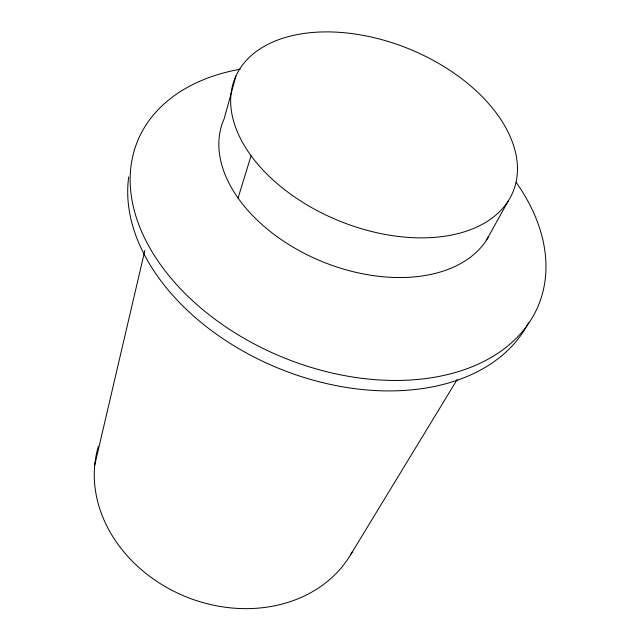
<?xml version="1.0" encoding="UTF-8"?>
<svg xmlns="http://www.w3.org/2000/svg" width="640" height="640" viewBox="0 0 640 640"><rect width="100%" height="100%" fill="white"/><g stroke="black" fill="none" stroke-linecap="round" stroke-linejoin="round"><path stroke-width="0.96" d="M94.744 465.048L144.872 250.368M235.944 75.976L224.208 118.664A144.904 93.224 22.2 0 0 315.064 258.528A144.904 93.224 22.2 0 0 488.16 237.36M238.064 198.056L251.08 155.728M486.616 239.888L508.144 201.144A150.184 92.824 22.2 0 0 351.048 33.472A150.184 92.824 22.2 0 0 262.984 170.032A150.184 92.824 22.2 0 0 508.144 201.144M350.872 554.304L457.224 379.488M528.552 322.672A214.352 145.112 22.2 0 1 289.928 372.696A214.352 145.112 22.2 0 1 128.728 176.888M352.328 551.736A138.032 115.744 22.2 0 1 184.768 596.272A138.032 115.744 22.2 0 1 98.352 446.416M516.224 182.448A216.6 145.144 22.2 0 1 442.144 375.784A216.6 145.144 22.2 0 1 156.328 258.552A216.6 145.144 22.2 0 1 240.184 69.224"/></g></svg>
